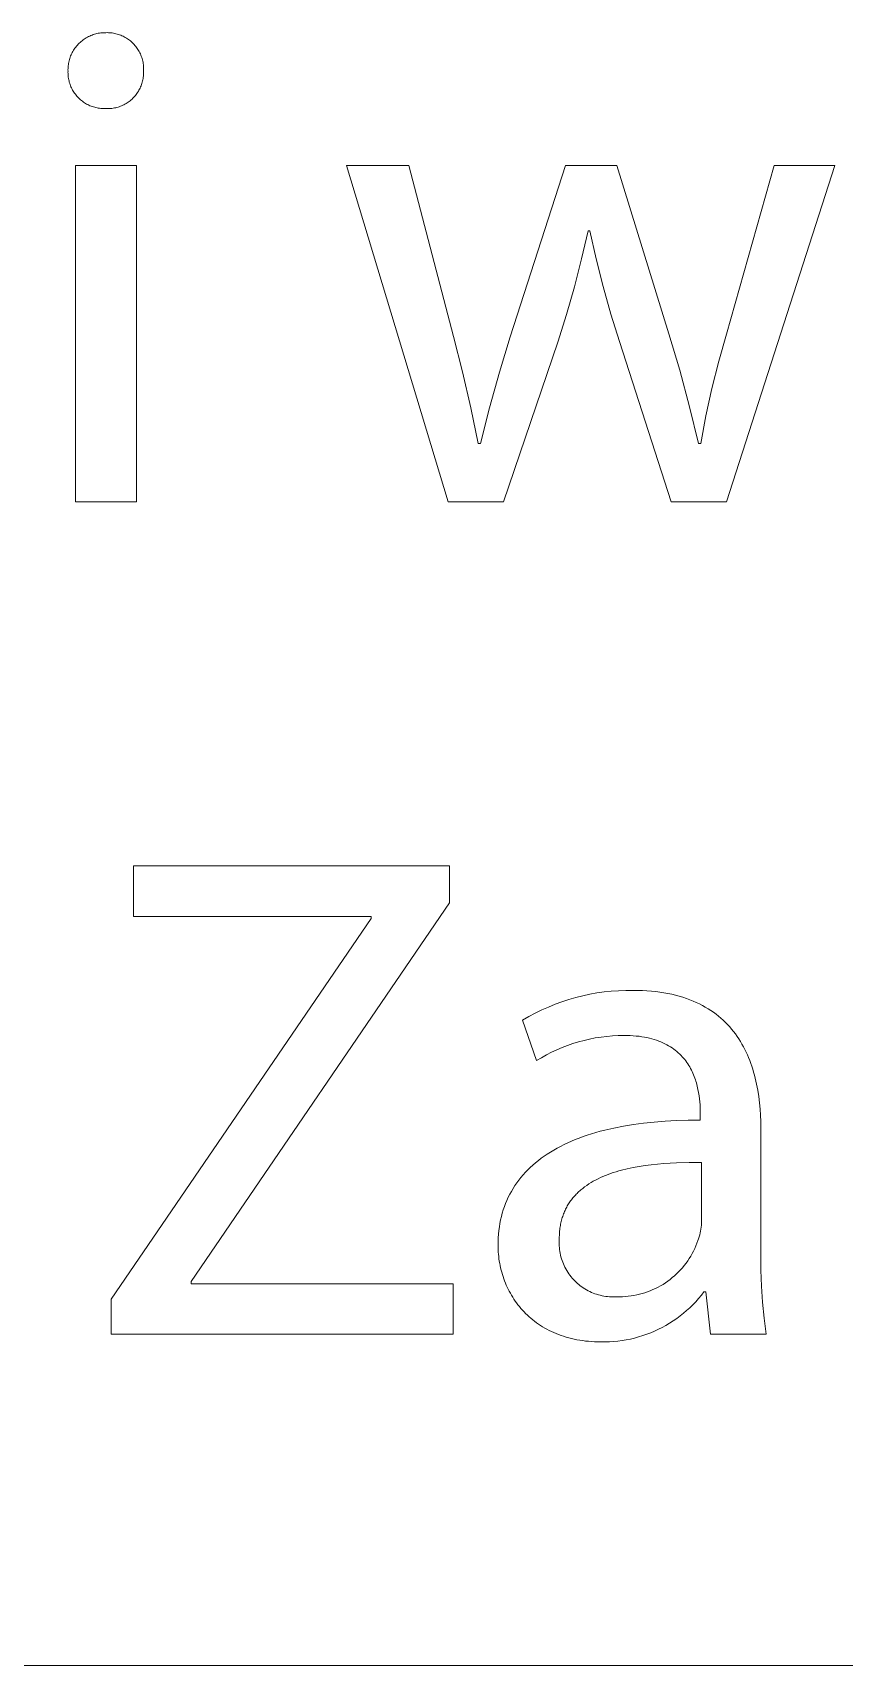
# Model space of a CAD drawing. Header units: millimetres. Extents: x -962 to 3068, y -237 to 2578.
# Drawn here: x 2384.6 to 2431.8, y -237.3 to -142.6 of the extents above; entities that cross this region are included whole.
import ezdxf

# ---------------------------------------------------------------- set-up
doc = ezdxf.new("R2010")
doc.units = ezdxf.units.MM
doc.header["$MEASUREMENT"] = 0
doc.layers.add('Domyślny', color=7, linetype='Continuous', true_color=0x000000)

msp = doc.modelspace()

# ---------------------------------------------------------------- linework, layer by layer
at = {"layer": 'Domyślny', "color": 18, "lineweight": 15, "true_color": 0x000000}
for p, q in [((2387.377, -143.12), (2387.433, -143.071)), ((2387.433, -143.071), (2387.491, -143.024)), ((2387.491, -143.024), (2387.55, -142.978)), ((2387.55, -142.978), (2387.611, -142.935)), ((2387.611, -142.935), (2387.673, -142.894)), ((2387.673, -142.894), (2387.737, -142.855)), ((2387.737, -142.855), (2387.802, -142.818)), ((2387.802, -142.818), (2387.868, -142.784)), ((2387.868, -142.784), (2387.935, -142.752)), ((2387.935, -142.752), (2388.004, -142.722)), ((2388.004, -142.722), (2388.073, -142.695)), ((2388.073, -142.695), (2388.144, -142.67)), ((2388.144, -142.67), (2388.215, -142.647)), ((2388.215, -142.647), (2388.287, -142.627)), ((2388.287, -142.627), (2388.359, -142.61)), ((2388.359, -142.61), (2388.432, -142.595)), ((2388.432, -142.595), (2388.506, -142.582)), ((2388.506, -142.582), (2388.58, -142.573)), ((2388.58, -142.573), (2388.654, -142.565)), ((2388.654, -142.565), (2388.729, -142.561)), ((2388.729, -142.561), (2388.803, -142.559)), ((2388.803, -142.559), (2388.878, -142.559)), ((2388.878, -142.559), (2388.951, -142.558)), ((2388.951, -142.558), (2389.024, -142.559)), ((2389.024, -142.559), (2389.097, -142.562)), ((2389.097, -142.562), (2389.17, -142.568)), ((2389.17, -142.568), (2389.243, -142.577)), ((2389.243, -142.577), (2389.315, -142.588)), ((2389.315, -142.588), (2389.387, -142.601)), ((2389.387, -142.601), (2389.459, -142.618)), ((2389.459, -142.618), (2389.53, -142.636)), ((2389.53, -142.636), (2389.6, -142.657)), ((2389.6, -142.657), (2389.669, -142.681)), ((2389.669, -142.681), (2389.738, -142.706)), ((2389.738, -142.706), (2389.805, -142.735)), ((2389.805, -142.735), (2389.872, -142.765)), ((2389.872, -142.765), (2389.937, -142.798)), ((2389.937, -142.798), (2390.001, -142.833)), ((2390.001, -142.833), (2390.065, -142.87)), ((2390.065, -142.87), (2390.126, -142.91)), ((2390.126, -142.91), (2390.186, -142.951)), ((2390.186, -142.951), (2390.245, -142.995)), ((2390.245, -142.995), (2390.303, -143.041)), ((2390.303, -143.041), (2390.358, -143.088)), ((2386.779, -144.051), (2386.803, -143.981)), ((2386.803, -143.981), (2386.829, -143.911)), ((2386.829, -143.911), (2386.858, -143.842)), ((2386.858, -143.842), (2386.889, -143.774)), ((2386.889, -143.774), (2386.923, -143.708)), ((2386.923, -143.708), (2386.959, -143.642)), ((2386.959, -143.642), (2386.997, -143.578)), ((2386.997, -143.578), (2387.037, -143.515)), ((2387.037, -143.515), (2387.08, -143.454)), ((2387.08, -143.454), (2387.124, -143.394)), ((2387.124, -143.394), (2387.171, -143.336)), ((2387.171, -143.336), (2387.22, -143.279)), ((2387.22, -143.279), (2387.27, -143.225)), ((2387.27, -143.225), (2387.323, -143.171)), ((2387.323, -143.171), (2387.377, -143.12)), ((2390.358, -143.088), (2390.412, -143.138)), ((2390.412, -143.138), (2390.464, -143.189)), ((2390.464, -143.189), (2390.515, -143.242)), ((2390.515, -143.242), (2390.563, -143.297)), ((2390.563, -143.297), (2390.61, -143.354)), ((2390.61, -143.354), (2390.654, -143.412)), ((2390.654, -143.412), (2390.697, -143.471)), ((2390.697, -143.471), (2390.737, -143.532)), ((2390.737, -143.532), (2390.776, -143.595)), ((2390.776, -143.595), (2390.812, -143.658)), ((2390.812, -143.658), (2390.846, -143.723)), ((2390.846, -143.723), (2390.877, -143.789)), ((2390.877, -143.789), (2390.907, -143.856)), ((2390.907, -143.856), (2390.934, -143.924)), ((2390.934, -143.924), (2390.958, -143.993)), ((2390.958, -143.993), (2390.98, -144.063)), ((2386.675, -144.712), (2386.677, -144.638)), ((2386.677, -144.787), (2386.675, -144.712)), ((2386.675, -144.859), (2386.677, -144.787)), ((2386.676, -144.931), (2386.675, -144.859)), ((2386.68, -145.004), (2386.676, -144.931)), ((2386.677, -144.638), (2386.68, -144.563)), ((2386.68, -144.563), (2386.687, -144.489)), ((2386.687, -144.489), (2386.696, -144.415)), ((2386.696, -144.415), (2386.707, -144.341)), ((2386.707, -144.341), (2386.721, -144.268)), ((2386.721, -144.268), (2386.738, -144.195)), ((2386.738, -144.195), (2386.757, -144.123)), ((2386.757, -144.123), (2386.779, -144.051)), ((2390.98, -144.063), (2391, -144.134)), ((2391, -144.134), (2391.017, -144.205)), ((2391.017, -144.205), (2391.032, -144.277)), ((2391.032, -144.277), (2391.045, -144.349)), ((2391.045, -144.349), (2391.054, -144.421)), ((2391.054, -144.421), (2391.062, -144.494)), ((2391.062, -144.494), (2391.066, -144.567)), ((2391.066, -144.932), (2391.063, -145.004)), ((2391.068, -144.714), (2391.065, -144.787)), ((2391.065, -144.787), (2391.067, -144.859)), ((2391.066, -144.567), (2391.069, -144.64)), ((2391.067, -144.859), (2391.066, -144.932)), ((2391.069, -144.64), (2391.068, -144.714)), ((2386.686, -145.076), (2386.68, -145.004)), ((2386.694, -145.147), (2386.686, -145.076)), ((2386.705, -145.219), (2386.694, -145.147)), ((2386.719, -145.29), (2386.705, -145.219)), ((2386.735, -145.36), (2386.719, -145.29)), ((2386.753, -145.43), (2386.735, -145.36)), ((2386.774, -145.499), (2386.753, -145.43)), ((2386.797, -145.568), (2386.774, -145.499)), ((2386.822, -145.636), (2386.797, -145.568)), ((2386.85, -145.702), (2386.822, -145.636)), ((2386.88, -145.768), (2386.85, -145.702)), ((2386.912, -145.833), (2386.88, -145.768)), ((2386.946, -145.896), (2386.912, -145.833)), ((2386.983, -145.959), (2386.946, -145.896)), ((2390.798, -145.9), (2390.761, -145.963)), ((2390.832, -145.836), (2390.798, -145.9)), ((2390.864, -145.771), (2390.832, -145.836)), ((2390.894, -145.705), (2390.864, -145.771)), ((2390.922, -145.638), (2390.894, -145.705)), ((2390.947, -145.571), (2390.922, -145.638)), ((2390.97, -145.502), (2390.947, -145.571)), ((2390.991, -145.432), (2390.97, -145.502)), ((2391.009, -145.362), (2390.991, -145.432)), ((2391.025, -145.291), (2391.009, -145.362)), ((2391.038, -145.22), (2391.025, -145.291)), ((2391.049, -145.148), (2391.038, -145.22)), ((2391.057, -145.076), (2391.049, -145.148)), ((2391.063, -145.004), (2391.057, -145.076)), ((2387.022, -146.02), (2386.983, -145.959)), ((2387.063, -146.079), (2387.022, -146.02)), ((2387.105, -146.137), (2387.063, -146.079)), ((2387.15, -146.194), (2387.105, -146.137)), ((2387.197, -146.249), (2387.15, -146.194)), ((2387.246, -146.303), (2387.197, -146.249)), ((2387.296, -146.354), (2387.246, -146.303)), ((2387.348, -146.404), (2387.296, -146.354)), ((2387.402, -146.452), (2387.348, -146.404)), ((2387.458, -146.499), (2387.402, -146.452)), ((2387.515, -146.543), (2387.458, -146.499)), ((2387.574, -146.585), (2387.515, -146.543)), ((2387.634, -146.626), (2387.574, -146.585)), ((2387.695, -146.664), (2387.634, -146.626)), ((2387.758, -146.7), (2387.695, -146.664)), ((2387.821, -146.734), (2387.758, -146.7)), ((2387.886, -146.765), (2387.821, -146.734)), ((2387.952, -146.795), (2387.886, -146.765)), ((2388.019, -146.822), (2387.952, -146.795)), ((2388.087, -146.846), (2388.019, -146.822)), ((2388.156, -146.869), (2388.087, -146.846)), ((2388.225, -146.889), (2388.156, -146.869)), ((2389.654, -146.854), (2389.585, -146.876)), ((2389.722, -146.829), (2389.654, -146.854)), ((2389.789, -146.802), (2389.722, -146.829)), ((2389.856, -146.772), (2389.789, -146.802)), ((2389.921, -146.741), (2389.856, -146.772)), ((2389.985, -146.707), (2389.921, -146.741)), ((2390.048, -146.67), (2389.985, -146.707)), ((2390.109, -146.632), (2390.048, -146.67)), ((2390.169, -146.592), (2390.109, -146.632)), ((2390.228, -146.549), (2390.169, -146.592)), ((2390.285, -146.505), (2390.228, -146.549)), ((2390.341, -146.458), (2390.285, -146.505)), ((2390.395, -146.41), (2390.341, -146.458)), ((2390.447, -146.36), (2390.395, -146.41)), ((2390.498, -146.308), (2390.447, -146.36)), ((2390.547, -146.254), (2390.498, -146.308)), ((2390.593, -146.199), (2390.547, -146.254)), ((2390.638, -146.142), (2390.593, -146.199)), ((2390.681, -146.084), (2390.638, -146.142)), ((2390.722, -146.024), (2390.681, -146.084)), ((2390.761, -145.963), (2390.722, -146.024)), ((2388.296, -146.907), (2388.225, -146.889)), ((2388.366, -146.922), (2388.296, -146.907)), ((2388.437, -146.934), (2388.366, -146.922)), ((2388.509, -146.945), (2388.437, -146.934)), ((2388.581, -146.953), (2388.509, -146.945)), ((2388.653, -146.958), (2388.581, -146.953)), ((2388.725, -146.961), (2388.653, -146.958)), ((2388.797, -146.961), (2388.725, -146.961)), ((2388.87, -146.966), (2388.797, -146.961)), ((2388.942, -146.968), (2388.87, -146.966)), ((2389.015, -146.968), (2388.942, -146.968)), ((2389.087, -146.965), (2389.015, -146.968)), ((2389.159, -146.96), (2389.087, -146.965)), ((2389.231, -146.952), (2389.159, -146.96)), ((2389.303, -146.942), (2389.231, -146.952)), ((2389.374, -146.929), (2389.303, -146.942)), ((2389.445, -146.914), (2389.374, -146.929)), ((2389.516, -146.896), (2389.445, -146.914)), ((2389.585, -146.876), (2389.516, -146.896)), ((2387.106, -150.262), (2390.663, -150.262)), ((2387.106, -169.789), (2387.106, -150.262)), ((2390.663, -150.262), (2390.663, -169.789)), ((2408.747, -169.788), (2402.842, -150.261)), ((2402.842, -150.261), (2406.479, -150.261)), ((2406.479, -150.261), (2409.056, -160.192)), ((2412.357, -160.219), (2415.565, -150.261)), ((2415.565, -150.261), (2418.544, -150.261)), ((2418.544, -150.261), (2421.564, -160.031)), ((2424.919, -160.058), (2427.697, -150.261)), ((2431.213, -150.261), (2424.919, -169.788)), ((2427.697, -150.261), (2431.213, -150.261)), ((2416.88, -154.059), (2416.506, -155.69)), ((2416.974, -154.059), (2416.88, -154.059)), ((2417.343, -155.68), (2416.974, -154.059)), ((2416.506, -155.69), (2416.088, -157.311)), ((2417.754, -157.29), (2417.343, -155.68)), ((2418.208, -158.888), (2417.754, -157.29)), ((2416.088, -157.311), (2415.627, -158.919)), ((2415.627, -158.919), (2415.122, -160.514)), ((2418.705, -160.474), (2418.208, -158.888)), ((2421.564, -160.031), (2422.203, -162.139)), ((2424.474, -161.627), (2424.919, -160.058)), ((2409.056, -160.192), (2409.591, -162.251)), ((2411.736, -162.268), (2412.357, -160.219)), ((2415.122, -160.514), (2411.968, -169.788)), ((2421.698, -169.788), (2418.705, -160.474)), ((2424.077, -163.209), (2424.474, -161.627)), ((2409.591, -162.251), (2410.074, -164.323)), ((2411.163, -164.33), (2411.736, -162.268)), ((2422.203, -162.139), (2422.78, -164.265)), ((2423.728, -164.803), (2424.077, -163.209)), ((2410.074, -164.323), (2410.505, -166.406)), ((2410.639, -166.406), (2411.163, -164.33)), ((2422.78, -164.265), (2423.295, -166.406)), ((2423.429, -166.406), (2423.728, -164.803)), ((2410.505, -166.406), (2410.639, -166.406)), ((2423.295, -166.406), (2423.429, -166.406)), ((2390.663, -169.789), (2387.106, -169.789)), ((2411.968, -169.788), (2408.747, -169.788)), ((2424.919, -169.788), (2421.698, -169.788)), ((2390.48, -193.857), (2390.48, -190.917)), ((2390.48, -190.917), (2408.84, -190.917)), ((2408.84, -190.917), (2408.84, -193.051)), ((2408.84, -193.051), (2393.835, -215.034)), ((2389.192, -216.054), (2404.277, -193.977)), ((2404.277, -193.857), (2390.48, -193.857)), ((2404.277, -193.977), (2404.277, -193.857)), ((2414.574, -199.107), (2414.964, -198.949)), ((2414.964, -198.949), (2415.359, -198.805)), ((2415.359, -198.805), (2415.759, -198.674)), ((2415.759, -198.674), (2416.163, -198.557)), ((2416.163, -198.557), (2416.571, -198.455)), ((2416.571, -198.455), (2416.982, -198.366)), ((2416.982, -198.366), (2417.396, -198.292)), ((2417.396, -198.292), (2417.813, -198.233)), ((2417.813, -198.233), (2418.231, -198.188)), ((2418.231, -198.188), (2418.651, -198.157)), ((2418.651, -198.157), (2419.071, -198.141)), ((2419.071, -198.141), (2419.491, -198.139)), ((2419.491, -198.139), (2419.768, -198.142)), ((2419.768, -198.142), (2420.037, -198.151)), ((2420.037, -198.151), (2420.3, -198.166)), ((2420.3, -198.166), (2420.557, -198.186)), ((2420.557, -198.186), (2420.807, -198.212)), ((2420.807, -198.212), (2421.051, -198.243)), ((2421.051, -198.243), (2421.289, -198.28)), ((2421.289, -198.28), (2421.521, -198.322)), ((2421.521, -198.322), (2421.747, -198.369)), ((2421.747, -198.369), (2421.967, -198.422)), ((2421.967, -198.422), (2422.181, -198.479)), ((2422.181, -198.479), (2422.389, -198.541)), ((2422.389, -198.541), (2422.592, -198.608)), ((2422.592, -198.608), (2422.788, -198.68)), ((2422.788, -198.68), (2422.979, -198.757)), ((2422.979, -198.757), (2423.165, -198.838)), ((2423.165, -198.838), (2423.345, -198.923)), ((2423.345, -198.923), (2423.52, -199.013)), ((2413.076, -199.87), (2413.441, -199.66)), ((2413.882, -202.219), (2413.076, -199.87)), ((2413.441, -199.66), (2413.812, -199.463)), ((2413.812, -199.463), (2414.19, -199.278)), ((2414.19, -199.278), (2414.574, -199.107)), ((2423.52, -199.013), (2423.689, -199.106)), ((2423.689, -199.106), (2423.853, -199.204)), ((2423.853, -199.204), (2424.012, -199.307)), ((2424.012, -199.307), (2424.166, -199.413)), ((2424.166, -199.413), (2424.315, -199.522)), ((2424.315, -199.522), (2424.458, -199.636)), ((2424.458, -199.636), (2424.597, -199.753)), ((2424.597, -199.753), (2424.731, -199.874)), ((2424.731, -199.874), (2424.86, -199.998)), ((2417.632, -200.851), (2417.301, -200.903)), ((2417.965, -200.81), (2417.632, -200.851)), ((2418.298, -200.78), (2417.965, -200.81)), ((2418.633, -200.762), (2418.298, -200.78)), ((2418.968, -200.756), (2418.633, -200.762)), ((2419.152, -200.758), (2418.968, -200.756)), ((2419.331, -200.764), (2419.152, -200.758)), ((2419.506, -200.775), (2419.331, -200.764)), ((2419.675, -200.789), (2419.506, -200.775)), ((2419.839, -200.807), (2419.675, -200.789)), ((2419.998, -200.829), (2419.839, -200.807)), ((2420.153, -200.855), (2419.998, -200.829)), ((2420.303, -200.884), (2420.153, -200.855)), ((2424.86, -199.998), (2424.985, -200.126)), ((2424.985, -200.126), (2425.105, -200.256)), ((2425.105, -200.256), (2425.22, -200.39)), ((2425.22, -200.39), (2425.33, -200.527)), ((2425.33, -200.527), (2425.437, -200.667)), ((2425.437, -200.667), (2425.539, -200.81)), ((2425.539, -200.81), (2425.636, -200.956)), ((2414.76, -201.731), (2414.462, -201.884)), ((2415.064, -201.589), (2414.76, -201.731)), ((2415.372, -201.458), (2415.064, -201.589)), ((2415.685, -201.338), (2415.372, -201.458)), ((2416.002, -201.229), (2415.685, -201.338)), ((2416.322, -201.13), (2416.002, -201.229)), ((2416.646, -201.043), (2416.322, -201.13)), ((2416.972, -200.968), (2416.646, -201.043)), ((2417.301, -200.903), (2416.972, -200.968)), ((2420.448, -200.916), (2420.303, -200.884)), ((2420.589, -200.952), (2420.448, -200.916)), ((2420.725, -200.992), (2420.589, -200.952)), ((2420.857, -201.034), (2420.725, -200.992)), ((2420.984, -201.08), (2420.857, -201.034)), ((2421.108, -201.129), (2420.984, -201.08)), ((2421.227, -201.18), (2421.108, -201.129)), ((2421.342, -201.234), (2421.227, -201.18)), ((2421.453, -201.291), (2421.342, -201.234)), ((2421.559, -201.351), (2421.453, -201.291)), ((2421.662, -201.413), (2421.559, -201.351)), ((2421.761, -201.478), (2421.662, -201.413)), ((2421.857, -201.545), (2421.761, -201.478)), ((2421.948, -201.614), (2421.857, -201.545)), ((2422.037, -201.686), (2421.948, -201.614)), ((2422.121, -201.759), (2422.037, -201.686)), ((2422.202, -201.834), (2422.121, -201.759)), ((2425.636, -200.956), (2425.73, -201.104)), ((2425.73, -201.104), (2425.819, -201.255)), ((2425.819, -201.255), (2425.904, -201.408)), ((2425.904, -201.408), (2425.985, -201.563)), ((2425.985, -201.563), (2426.063, -201.721)), ((2426.063, -201.721), (2426.136, -201.881)), ((2414.169, -202.046), (2413.882, -202.219)), ((2414.462, -201.884), (2414.169, -202.046)), ((2422.28, -201.911), (2422.202, -201.834)), ((2422.354, -201.99), (2422.28, -201.911)), ((2422.425, -202.071), (2422.354, -201.99)), ((2422.492, -202.153), (2422.425, -202.071)), ((2422.557, -202.237), (2422.492, -202.153)), ((2422.619, -202.322), (2422.557, -202.237)), ((2422.677, -202.408), (2422.619, -202.322)), ((2422.733, -202.496), (2422.677, -202.408)), ((2422.786, -202.585), (2422.733, -202.496)), ((2422.836, -202.674), (2422.786, -202.585)), ((2422.883, -202.765), (2422.836, -202.674)), ((2422.928, -202.856), (2422.883, -202.765)), ((2426.136, -201.881), (2426.206, -202.044)), ((2426.206, -202.044), (2426.271, -202.208)), ((2426.271, -202.208), (2426.333, -202.374)), ((2426.333, -202.374), (2426.392, -202.542)), ((2426.392, -202.542), (2426.447, -202.711)), ((2426.447, -202.711), (2426.498, -202.882)), ((2422.97, -202.948), (2422.928, -202.856)), ((2423.009, -203.041), (2422.97, -202.948)), ((2423.047, -203.134), (2423.009, -203.041)), ((2423.081, -203.228), (2423.047, -203.134)), ((2423.114, -203.322), (2423.081, -203.228)), ((2423.144, -203.416), (2423.114, -203.322)), ((2423.173, -203.51), (2423.144, -203.416)), ((2423.199, -203.605), (2423.173, -203.51)), ((2423.223, -203.699), (2423.199, -203.605)), ((2423.245, -203.793), (2423.223, -203.699)), ((2426.498, -202.882), (2426.547, -203.055)), ((2426.547, -203.055), (2426.591, -203.229)), ((2426.591, -203.229), (2426.633, -203.404)), ((2426.633, -203.404), (2426.671, -203.581)), ((2426.671, -203.581), (2426.707, -203.759)), ((2423.265, -203.887), (2423.245, -203.793)), ((2423.301, -204.074), (2423.265, -203.887)), ((2423.33, -204.258), (2423.301, -204.074)), ((2423.353, -204.44), (2423.33, -204.258)), ((2423.37, -204.618), (2423.353, -204.44)), ((2423.383, -204.792), (2423.37, -204.618)), ((2426.707, -203.759), (2426.739, -203.937)), ((2426.739, -203.937), (2426.794, -204.297)), ((2426.794, -204.297), (2426.839, -204.66)), ((2426.839, -204.66), (2426.872, -205.025)), ((2423.391, -204.96), (2423.383, -204.792)), ((2423.395, -205.123), (2423.391, -204.96)), ((2423.397, -205.279), (2423.395, -205.123)), ((2423.397, -205.668), (2423.397, -205.279)), ((2426.872, -205.025), (2426.895, -205.391)), ((2426.895, -205.391), (2426.909, -205.758)), ((2416.6, -206.626), (2416.838, -206.544)), ((2416.838, -206.544), (2417.082, -206.466)), ((2417.082, -206.466), (2417.331, -206.391)), ((2417.331, -206.391), (2417.585, -206.32)), ((2417.585, -206.32), (2417.845, -206.253)), ((2417.845, -206.253), (2418.38, -206.129)), ((2418.38, -206.129), (2418.936, -206.019)), ((2418.936, -206.019), (2419.512, -205.924)), ((2419.512, -205.924), (2420.109, -205.844)), ((2420.109, -205.844), (2420.727, -205.779)), ((2420.727, -205.779), (2421.364, -205.729)), ((2421.364, -205.729), (2422.022, -205.693)), ((2422.022, -205.693), (2422.7, -205.673)), ((2422.7, -205.673), (2423.397, -205.668)), ((2426.909, -205.758), (2426.913, -206.124)), ((2426.913, -206.124), (2426.913, -213.439)), ((2414.697, -207.522), (2414.887, -207.408)), ((2414.887, -207.408), (2415.082, -207.298)), ((2415.082, -207.298), (2415.282, -207.192)), ((2415.282, -207.192), (2415.488, -207.088)), ((2415.488, -207.088), (2415.7, -206.989)), ((2415.7, -206.989), (2415.917, -206.893)), ((2415.917, -206.893), (2416.139, -206.8)), ((2416.139, -206.8), (2416.367, -206.711)), ((2416.367, -206.711), (2416.6, -206.626)), ((2413.381, -208.554), (2413.526, -208.413)), ((2413.526, -208.413), (2413.676, -208.275)), ((2413.676, -208.275), (2413.832, -208.141)), ((2413.832, -208.141), (2413.994, -208.01)), ((2413.994, -208.01), (2414.161, -207.883)), ((2414.161, -207.883), (2414.334, -207.759)), ((2414.334, -207.759), (2414.513, -207.639)), ((2414.513, -207.639), (2414.697, -207.522)), ((2419.496, -208.421), (2419.157, -208.493)), ((2419.841, -208.358), (2419.496, -208.421)), ((2420.193, -208.303), (2419.841, -208.358)), ((2420.549, -208.257), (2420.193, -208.303)), ((2420.91, -208.219), (2420.549, -208.257)), ((2421.274, -208.188), (2420.91, -208.219)), ((2421.641, -208.165), (2421.274, -208.188)), ((2422.009, -208.148), (2421.641, -208.165)), ((2422.745, -208.132), (2422.009, -208.148)), ((2423.477, -208.137), (2422.745, -208.132)), ((2423.477, -211.533), (2423.477, -208.137)), ((2412.632, -209.471), (2412.742, -209.31)), ((2412.742, -209.31), (2412.858, -209.152)), ((2412.858, -209.152), (2412.98, -208.997)), ((2412.98, -208.997), (2413.108, -208.846)), ((2413.108, -208.846), (2413.242, -208.698)), ((2413.242, -208.698), (2413.381, -208.554)), ((2416.927, -209.374), (2416.803, -209.456)), ((2417.055, -209.295), (2416.927, -209.374)), ((2417.186, -209.219), (2417.055, -209.295)), ((2417.32, -209.146), (2417.186, -209.219)), ((2417.458, -209.076), (2417.32, -209.146)), ((2417.599, -209.009), (2417.458, -209.076)), ((2417.743, -208.945), (2417.599, -209.009)), ((2417.889, -208.884), (2417.743, -208.945)), ((2418.039, -208.826), (2417.889, -208.884)), ((2418.192, -208.77), (2418.039, -208.826)), ((2418.347, -208.718), (2418.192, -208.77)), ((2418.504, -208.668), (2418.347, -208.718)), ((2418.664, -208.62), (2418.504, -208.668)), ((2418.826, -208.575), (2418.664, -208.62)), ((2419.157, -208.493), (2418.826, -208.575)), ((2412.091, -210.507), (2412.167, -210.326)), ((2412.167, -210.326), (2412.248, -210.148)), ((2412.248, -210.148), (2412.335, -209.974)), ((2412.335, -209.974), (2412.428, -209.803)), ((2412.428, -209.803), (2412.527, -209.635)), ((2412.527, -209.635), (2412.632, -209.471)), ((2415.87, -210.352), (2415.829, -210.41)), ((2415.913, -210.294), (2415.87, -210.352)), ((2415.957, -210.238), (2415.913, -210.294)), ((2416.001, -210.182), (2415.957, -210.238)), ((2416.047, -210.128), (2416.001, -210.182)), ((2416.095, -210.074), (2416.047, -210.128)), ((2416.143, -210.021), (2416.095, -210.074)), ((2416.192, -209.969), (2416.143, -210.021)), ((2416.242, -209.919), (2416.192, -209.969)), ((2416.294, -209.868), (2416.242, -209.919)), ((2416.347, -209.819), (2416.294, -209.868)), ((2416.4, -209.771), (2416.347, -209.819)), ((2416.455, -209.723), (2416.4, -209.771)), ((2416.51, -209.677), (2416.455, -209.723)), ((2416.567, -209.631), (2416.51, -209.677)), ((2416.683, -209.542), (2416.567, -209.631)), ((2416.803, -209.456), (2416.683, -209.542)), ((2411.803, -211.46), (2411.849, -211.263)), ((2411.849, -211.263), (2411.901, -211.069)), ((2411.901, -211.069), (2411.958, -210.879)), ((2411.958, -210.879), (2412.022, -210.691)), ((2412.022, -210.691), (2412.091, -210.507)), ((2415.406, -211.256), (2415.383, -211.329)), ((2415.431, -211.185), (2415.406, -211.256)), ((2415.457, -211.115), (2415.431, -211.185)), ((2415.484, -211.046), (2415.457, -211.115)), ((2415.513, -210.978), (2415.484, -211.046)), ((2415.543, -210.911), (2415.513, -210.978)), ((2415.574, -210.845), (2415.543, -210.911)), ((2415.607, -210.78), (2415.574, -210.845)), ((2415.641, -210.716), (2415.607, -210.78)), ((2415.676, -210.653), (2415.641, -210.716)), ((2415.712, -210.591), (2415.676, -210.653)), ((2415.75, -210.529), (2415.712, -210.591)), ((2415.789, -210.469), (2415.75, -210.529)), ((2415.829, -210.41), (2415.789, -210.469)), ((2411.681, -212.28), (2411.703, -212.07)), ((2411.703, -212.07), (2411.73, -211.864)), ((2411.73, -211.864), (2411.764, -211.66)), ((2411.764, -211.66), (2411.803, -211.46)), ((2415.223, -212.192), (2415.217, -212.277)), ((2415.23, -212.108), (2415.223, -212.192)), ((2415.239, -212.026), (2415.23, -212.108)), ((2415.249, -211.944), (2415.239, -212.026)), ((2415.261, -211.863), (2415.249, -211.944)), ((2415.274, -211.784), (2415.261, -211.863)), ((2415.288, -211.705), (2415.274, -211.784)), ((2415.304, -211.628), (2415.288, -211.705)), ((2415.322, -211.551), (2415.304, -211.628)), ((2415.341, -211.476), (2415.322, -211.551)), ((2415.361, -211.402), (2415.341, -211.476)), ((2415.383, -211.329), (2415.361, -211.402)), ((2423.367, -212.33), (2423.394, -212.218)), ((2423.394, -212.218), (2423.418, -212.106)), ((2423.418, -212.106), (2423.437, -211.992)), ((2423.437, -211.992), (2423.453, -211.878)), ((2423.453, -211.878), (2423.465, -211.763)), ((2423.465, -211.763), (2423.473, -211.648)), ((2423.473, -211.648), (2423.477, -211.533)), ((2411.654, -212.929), (2411.657, -212.709)), ((2411.655, -213.061), (2411.654, -212.929)), ((2411.66, -213.194), (2411.655, -213.061)), ((2411.657, -212.709), (2411.666, -212.493)), ((2411.667, -213.326), (2411.66, -213.194)), ((2411.666, -212.493), (2411.681, -212.28)), ((2415.203, -212.647), (2415.2, -212.755)), ((2415.2, -212.755), (2415.201, -212.863)), ((2415.201, -212.863), (2415.205, -212.971)), ((2415.21, -212.539), (2415.203, -212.647)), ((2415.205, -212.971), (2415.213, -213.078)), ((2415.211, -212.451), (2415.21, -212.539)), ((2415.214, -212.364), (2415.211, -212.451)), ((2415.213, -213.078), (2415.225, -213.186)), ((2415.217, -212.277), (2415.214, -212.364)), ((2415.225, -213.186), (2415.24, -213.292)), ((2423.005, -213.27), (2423.077, -213.121)), ((2423.077, -213.121), (2423.144, -212.97)), ((2423.144, -212.97), (2423.206, -212.816)), ((2423.206, -212.816), (2423.263, -212.66)), ((2423.263, -212.66), (2423.301, -212.551)), ((2423.301, -212.551), (2423.336, -212.441)), ((2423.336, -212.441), (2423.367, -212.33)), ((2411.678, -213.458), (2411.667, -213.326)), ((2411.691, -213.59), (2411.678, -213.458)), ((2411.707, -213.721), (2411.691, -213.59)), ((2411.726, -213.852), (2411.707, -213.721)), ((2411.749, -213.983), (2411.726, -213.852)), ((2411.774, -214.112), (2411.749, -213.983)), ((2411.802, -214.242), (2411.774, -214.112)), ((2415.24, -213.292), (2415.259, -213.399)), ((2415.259, -213.399), (2415.282, -213.504)), ((2415.282, -213.504), (2415.308, -213.609)), ((2415.308, -213.609), (2415.338, -213.713)), ((2415.338, -213.713), (2415.371, -213.815)), ((2415.371, -213.815), (2415.408, -213.917)), ((2415.408, -213.917), (2415.448, -214.017)), ((2415.448, -214.017), (2415.492, -214.115)), ((2415.492, -214.115), (2415.539, -214.212)), ((2422.363, -214.233), (2422.468, -214.105)), ((2422.468, -214.105), (2422.569, -213.974)), ((2422.569, -213.974), (2422.666, -213.84)), ((2422.666, -213.84), (2422.758, -213.702)), ((2422.758, -213.702), (2422.845, -213.561)), ((2422.845, -213.561), (2422.928, -213.417)), ((2422.928, -213.417), (2423.005, -213.27)), ((2426.913, -213.439), (2426.914, -214.373)), ((2393.835, -215.034), (2393.835, -215.168)), ((2411.833, -214.37), (2411.802, -214.242)), ((2411.867, -214.498), (2411.833, -214.37)), ((2411.904, -214.625), (2411.867, -214.498)), ((2411.944, -214.751), (2411.904, -214.625)), ((2411.986, -214.876), (2411.944, -214.751)), ((2412.032, -215), (2411.986, -214.876)), ((2412.081, -215.123), (2412.032, -215)), ((2415.539, -214.212), (2415.59, -214.308)), ((2415.59, -214.308), (2415.644, -214.401)), ((2415.644, -214.401), (2415.701, -214.493)), ((2415.701, -214.493), (2415.761, -214.583)), ((2415.761, -214.583), (2415.824, -214.67)), ((2415.824, -214.67), (2415.89, -214.756)), ((2415.89, -214.756), (2415.959, -214.839)), ((2415.959, -214.839), (2416.031, -214.919)), ((2416.031, -214.919), (2416.105, -214.997)), ((2416.105, -214.997), (2416.182, -215.073)), ((2416.182, -215.073), (2416.262, -215.145)), ((2421.374, -215.11), (2421.51, -215.016)), ((2421.51, -215.016), (2421.643, -214.917)), ((2421.643, -214.917), (2421.773, -214.813)), ((2421.773, -214.813), (2421.898, -214.706)), ((2421.898, -214.706), (2422.02, -214.594)), ((2422.02, -214.594), (2422.139, -214.477)), ((2422.139, -214.477), (2422.253, -214.357)), ((2422.253, -214.357), (2422.363, -214.233)), ((2426.914, -214.373), (2426.946, -215.307)), ((2393.835, -215.168), (2409.041, -215.168)), ((2409.041, -215.168), (2409.041, -218.094)), ((2412.132, -215.244), (2412.081, -215.123)), ((2412.187, -215.365), (2412.132, -215.244)), ((2412.244, -215.484), (2412.187, -215.365)), ((2412.305, -215.602), (2412.244, -215.484)), ((2412.368, -215.719), (2412.305, -215.602)), ((2412.434, -215.834), (2412.368, -215.719)), ((2412.503, -215.948), (2412.434, -215.834)), ((2412.575, -216.06), (2412.503, -215.948)), ((2416.262, -215.145), (2416.344, -215.215)), ((2416.344, -215.215), (2416.429, -215.282)), ((2416.429, -215.282), (2416.515, -215.347)), ((2416.515, -215.347), (2416.604, -215.408)), ((2416.604, -215.408), (2416.695, -215.466)), ((2416.695, -215.466), (2416.788, -215.521)), ((2416.788, -215.521), (2416.883, -215.572)), ((2416.883, -215.572), (2416.98, -215.621)), ((2416.98, -215.621), (2417.078, -215.666)), ((2417.078, -215.666), (2417.177, -215.707)), ((2417.177, -215.707), (2417.278, -215.745)), ((2417.278, -215.745), (2417.38, -215.78)), ((2417.38, -215.78), (2417.484, -215.811)), ((2417.484, -215.811), (2417.588, -215.838)), ((2417.588, -215.838), (2417.693, -215.862)), ((2417.693, -215.862), (2417.799, -215.883)), ((2417.799, -215.883), (2417.906, -215.899)), ((2417.906, -215.899), (2418.013, -215.912)), ((2418.013, -215.912), (2418.121, -215.921)), ((2418.121, -215.921), (2418.228, -215.927)), ((2418.228, -215.927), (2418.336, -215.929)), ((2418.336, -215.929), (2418.444, -215.927)), ((2418.444, -215.927), (2418.552, -215.921)), ((2418.552, -215.921), (2418.718, -215.923)), ((2418.718, -215.923), (2418.883, -215.919)), ((2418.883, -215.919), (2419.049, -215.91)), ((2419.049, -215.91), (2419.214, -215.895)), ((2419.214, -215.895), (2419.378, -215.874)), ((2419.378, -215.874), (2419.542, -215.848)), ((2419.542, -215.848), (2419.705, -215.816)), ((2419.705, -215.816), (2419.866, -215.778)), ((2419.866, -215.778), (2420.026, -215.735)), ((2420.026, -215.735), (2420.184, -215.687)), ((2420.184, -215.687), (2420.341, -215.633)), ((2420.341, -215.633), (2420.496, -215.573)), ((2420.496, -215.573), (2420.649, -215.509)), ((2420.649, -215.509), (2420.799, -215.439)), ((2420.799, -215.439), (2420.947, -215.364)), ((2420.947, -215.364), (2421.092, -215.284)), ((2421.092, -215.284), (2421.234, -215.2)), ((2421.234, -215.2), (2421.374, -215.11)), ((2423.301, -216.023), (2423.137, -216.206)), ((2423.46, -215.834), (2423.301, -216.023)), ((2423.612, -215.639), (2423.46, -215.834)), ((2423.719, -215.639), (2423.612, -215.639)), ((2424.001, -218.095), (2423.719, -215.639)), ((2426.946, -215.307), (2427.008, -216.239)), ((2389.192, -218.094), (2389.192, -216.054)), ((2412.65, -216.17), (2412.575, -216.06)), ((2412.728, -216.279), (2412.65, -216.17)), ((2412.809, -216.386), (2412.728, -216.279)), ((2412.892, -216.491), (2412.809, -216.386)), ((2412.979, -216.595), (2412.892, -216.491)), ((2413.068, -216.696), (2412.979, -216.595)), ((2413.16, -216.795), (2413.068, -216.696)), ((2413.256, -216.893), (2413.16, -216.795)), ((2413.354, -216.988), (2413.256, -216.893)), ((2413.455, -217.081), (2413.354, -216.988)), ((2422.419, -216.882), (2422.226, -217.035)), ((2422.607, -216.722), (2422.419, -216.882)), ((2422.789, -216.556), (2422.607, -216.722)), ((2422.966, -216.384), (2422.789, -216.556)), ((2423.137, -216.206), (2422.966, -216.384)), ((2427.008, -216.239), (2427.1, -217.169)), ((2413.558, -217.171), (2413.455, -217.081)), ((2413.665, -217.26), (2413.558, -217.171)), ((2413.775, -217.346), (2413.665, -217.26)), ((2413.887, -217.429), (2413.775, -217.346)), ((2414.002, -217.51), (2413.887, -217.429)), ((2414.121, -217.588), (2414.002, -217.51)), ((2414.242, -217.664), (2414.121, -217.588)), ((2414.366, -217.737), (2414.242, -217.664)), ((2414.492, -217.808), (2414.366, -217.737)), ((2414.622, -217.875), (2414.492, -217.808)), ((2414.755, -217.94), (2414.622, -217.875)), ((2420.745, -217.914), (2420.517, -218.01)), ((2420.968, -217.811), (2420.745, -217.914)), ((2421.188, -217.699), (2420.968, -217.811)), ((2421.405, -217.581), (2421.188, -217.699)), ((2421.617, -217.455), (2421.405, -217.581)), ((2421.824, -217.322), (2421.617, -217.455)), ((2422.028, -217.182), (2421.824, -217.322)), ((2422.226, -217.035), (2422.028, -217.182)), ((2427.1, -217.169), (2427.222, -218.095)), ((2409.041, -218.094), (2389.192, -218.094)), ((2414.89, -218.001), (2414.755, -217.94)), ((2415.028, -218.06), (2414.89, -218.001)), ((2415.169, -218.116), (2415.028, -218.06)), ((2415.313, -218.168), (2415.169, -218.116)), ((2415.46, -218.217), (2415.313, -218.168)), ((2415.61, -218.263), (2415.46, -218.217)), ((2415.762, -218.306), (2415.61, -218.263)), ((2415.917, -218.345), (2415.762, -218.306)), ((2416.076, -218.381), (2415.917, -218.345)), ((2416.237, -218.413), (2416.076, -218.381)), ((2416.4, -218.442), (2416.237, -218.413)), ((2416.567, -218.467), (2416.4, -218.442)), ((2416.736, -218.489), (2416.567, -218.467)), ((2416.909, -218.506), (2416.736, -218.489)), ((2417.084, -218.52), (2416.909, -218.506)), ((2417.262, -218.53), (2417.084, -218.52)), ((2417.442, -218.536), (2417.262, -218.53)), ((2417.626, -218.538), (2417.442, -218.536)), ((2417.873, -218.54), (2417.626, -218.538)), ((2418.119, -218.533), (2417.873, -218.54)), ((2418.365, -218.517), (2418.119, -218.533)), ((2418.611, -218.494), (2418.365, -218.517)), ((2418.855, -218.462), (2418.611, -218.494)), ((2419.099, -218.421), (2418.855, -218.462)), ((2419.34, -218.373), (2419.099, -218.421)), ((2419.58, -218.317), (2419.34, -218.373)), ((2419.818, -218.252), (2419.58, -218.317)), ((2420.054, -218.179), (2419.818, -218.252)), ((2420.287, -218.099), (2420.054, -218.179)), ((2420.517, -218.01), (2420.287, -218.099)), ((2427.222, -218.095), (2424.001, -218.095)), ((3063.983, -237.312), (-962.434, -237.312)), ((3063.983, -237.312), (1544.746, -237.312))]:
    msp.add_line(p, q, dxfattribs=at)

doc.saveas('drawing.dxf')
